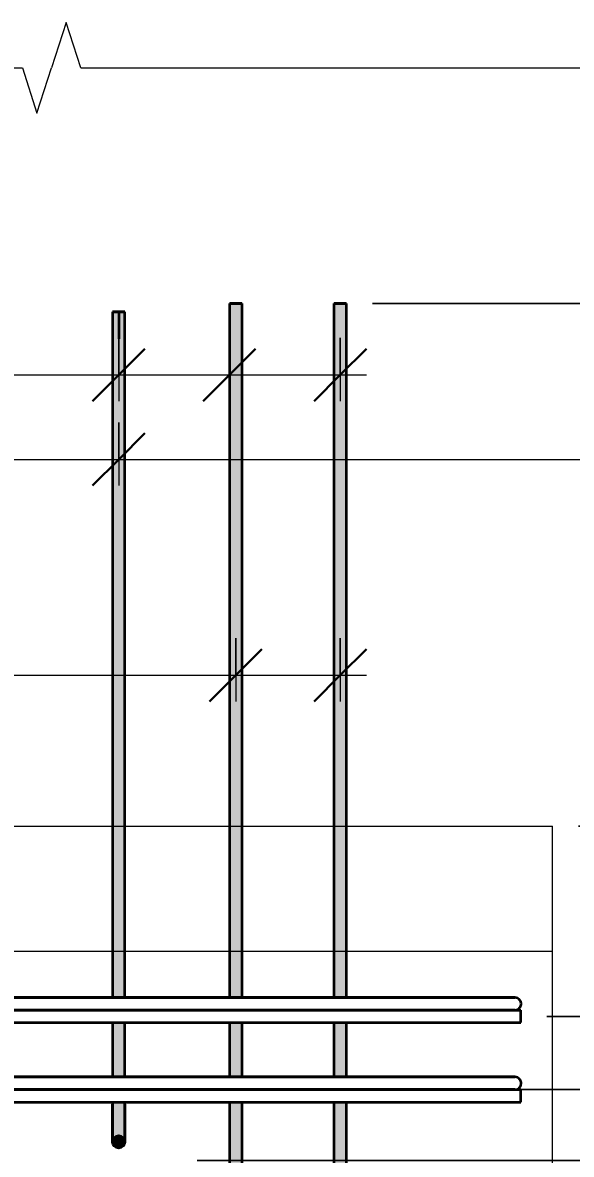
# Model space of a CAD drawing. Header units: millimetres. Extents: x -2461 to 50011, y -6221 to 38236.
# Drawn here: x 48808 to 49333, y 2726 to 3808 of the extents above; entities that cross this region are included whole.
import ezdxf

# ---------------------------------------------------------------- set-up
doc = ezdxf.new("R2010")
doc.units = ezdxf.units.MM
for name, color, linetype, lineweight in [('AA_Dim', 7, 'Continuous', 9), ('AA_Dim-25', 7, 'Continuous', 9), ('AA_Oformlenie', 7, 'Continuous', 9), ('AA_Vinoska', 7, 'Continuous', 9), ('AF_Perekritie_Опалубка', 253, 'Continuous', 18), ('AF_Stena_Опалубка', 253, 'Continuous', 18), ('KR_Armatura_Tonkie', 7, 'Continuous', 20)]:
    doc.layers.add(name, color=color, linetype=linetype, lineweight=lineweight)
doc.styles.add('ISOCPEUR_10', font='isocpeur.ttf', dxfattribs={"width": 0.9, "height": 62.5})
doc.styles.add('ISOCPEUR_11', font='isocpeur.ttf', dxfattribs={"width": 0.85, "height": 62.5})
doc.styles.add('ISOCPEUR_12', font='isocpeur.ttf', dxfattribs={"width": 0.8, "height": 62.5})
doc.dimstyles.new('05_Округл_5мм__прозр__2', dxfattribs={"dimscale": 304.8, "dimtxt": 62.248823, "dimasz": 0.139436, "dimexe": 0.123031, "dimexo": 0.082021, "dimgap": 0.008202, "dimtad": 1, "dimdec": 0, "dimrnd": 5, "dimdsep": 46, "dimtxsty": 'ISOCPEUR_10', "dimblk1": 'OBLIQUE', "dimblk2": 'OBLIQUE', "dimsah": 1, "dimcen": 0.09, "dimdle": 0.123031, "dimazin": 0, "dimtfac": 1, "dimtdec": 4, "dimtix": 1, "dimtmove": 1, "dimatfit": 3, "dimfxl": 1, "dimtvp": 1, "dimtolj": 1, "dimtzin": 0, "dimlwd": 18, "dimlwe": 18, "dimarcsym": 2})
doc.dimstyles.new('05_Округл_5мм__прозр__3', dxfattribs={"dimscale": 304.8, "dimtxt": 62.248823, "dimasz": 0.139436, "dimexe": 0.123031, "dimexo": 0.082021, "dimgap": 0.008202, "dimtad": 1, "dimdec": 0, "dimrnd": 5, "dimdsep": 46, "dimtxsty": 'ISOCPEUR_10', "dimblk1": 'OBLIQUE', "dimblk2": 'OBLIQUE', "dimsah": 1, "dimcen": 0.09, "dimdle": 0.123031, "dimazin": 0, "dimtfac": 1, "dimtdec": 4, "dimtix": 1, "dimtmove": 0, "dimatfit": 3, "dimfxl": 1, "dimtvp": 1, "dimtolj": 1, "dimtzin": 0, "dimlwd": 18, "dimlwe": 18, "dimarcsym": 2})
doc.dimstyles.new('10_Раскладка_арматуры_с_засечками_1', dxfattribs={"dimscale": 304.8, "dimtxt": 0.18, "dimasz": 0.164042, "dimexe": 0.082021, "dimexo": 0, "dimgap": 0, "dimtad": 1, "dimdec": 3, "dimrnd": 0.001, "dimdsep": 46, "dimtxsty": 'ISOCPEUR_12', "dimblk1": 'OBLIQUE', "dimblk2": 'OBLIQUE', "dimsah": 1, "dimcen": 0.09, "dimdle": 0.082021, "dimazin": 0, "dimtfac": 1, "dimtdec": 4, "dimtix": 1, "dimtmove": 0, "dimatfit": 3, "dimfxl": 1, "dimtvp": 1, "dimtolj": 1, "dimtzin": 0, "dimlwd": 18, "dimlwe": 18, "dimarcsym": 2})
doc.dimstyles.new('10_Раскладка_арматуры_с_засечками_3', dxfattribs={"dimscale": 304.8, "dimtxt": 0.18, "dimasz": 0.164042, "dimexe": 0.082021, "dimexo": 0, "dimgap": 0, "dimtad": 1, "dimdec": 3, "dimrnd": 0.001, "dimdsep": 46, "dimtxsty": 'ISOCPEUR_11', "dimblk1": 'OBLIQUE', "dimblk2": 'OBLIQUE', "dimsah": 1, "dimcen": 0.09, "dimdle": 0.082021, "dimazin": 0, "dimtfac": 1, "dimtdec": 4, "dimtix": 1, "dimtmove": 0, "dimatfit": 3, "dimfxl": 1, "dimtvp": 1, "dimtolj": 1, "dimtzin": 0, "dimlwd": 18, "dimlwe": 18, "dimarcsym": 2})
doc.dimstyles.new('10_Раскладка_арматуры_с_засечками_4', dxfattribs={"dimscale": 304.8, "dimtxt": 0.18, "dimasz": 0.164042, "dimexe": 0.082021, "dimexo": 0, "dimgap": 0, "dimtad": 1, "dimdec": 3, "dimrnd": 0.001, "dimdsep": 46, "dimtxsty": 'ISOCPEUR_11', "dimblk1": 'OBLIQUE', "dimblk2": 'OBLIQUE', "dimsah": 1, "dimcen": 0.09, "dimdle": 0.082021, "dimazin": 0, "dimtfac": 1, "dimtdec": 4, "dimtix": 1, "dimtmove": 2, "dimatfit": 3, "dimfxl": 1, "dimtvp": 1, "dimtolj": 1, "dimtzin": 0, "dimlwd": 18, "dimlwe": 18, "dimarcsym": 2})

# ---------------------------------------------------------------- blocks, each defined once
blk = doc.blocks.new('350_Стержень П торец СК-СГ _НесАрм_РабПлоск_ - 350_Стержень П торец СК-СГ _НесАрм_РабПлоск_-V26-Схема обрамления отверстия 1500х1050 _h_')
at = {"layer": 'KR_Armatura_Tonkie', "lineweight": 35}
h = blk.add_hatch(color=256, dxfattribs=at)
h.paths.add_polyline_path([(-32696.6, 2774), (-32695, 2774), (-32695, 2776), (-32701, 2776), (-32700.8, 2774), (-32698, 2774)])
h.paths.add_polyline_path([(-32695, 2800), (-32695, 2852), (-32701, 2852), (-32700.8, 2800), (-32696.5, 2800)])
h.paths.add_polyline_path([(-32695, 2876), (-32695, 3532), (-32701, 3532), (-32700.7, 2876), (-32696.3, 2876)])
h = blk.add_hatch(color=256, dxfattribs=at)
h.paths.add_polyline_path([(-32689, 2774), (-32689.2, 2776), (-32695, 2776), (-32695, 2774), (-32689.2, 2774)])
h.paths.add_polyline_path([(-32695, 2800), (-32689, 2800), (-32689.2, 2852), (-32695, 2852), (-32695, 2801.2)])
h.paths.add_polyline_path([(-32695, 2876), (-32689, 2876), (-32689.2, 3532), (-32695, 3532), (-32695, 2917.8)])
for points in [[(-32700.9, 2738.5), (-32700.4, 2740.5), (-32699.8, 2741.5), (-32698.4, 2742.9), (-32698, 2743.2), (-32696, 2743.9), (-32695, 2744), (-32695, 2774), (-32701, 2774), (-32700.9, 2749.7), (-32700.9, 2744.3), (-32700.8, 2741.6), (-32701, 2739.1)], [(-32689, 2738), (-32689.1, 2743.2), (-32689, 2743.9), (-32689.1, 2757.5), (-32689.6, 2766.2), (-32689.2, 2774), (-32695, 2774), (-32695, 2744), (-32693.4, 2743.8), (-32691.6, 2742.9), (-32690.2, 2741.5), (-32689.6, 2740.4), (-32689.2, 2739.6), (-32689, 2738.1)], [(-32695, 2732), (-32693.4, 2732.2), (-32692, 2732.8), (-32690.8, 2733.8), (-32689.8, 2735), (-32689.2, 2736.4), (-32689, 2738), (-32689.2, 2739.6), (-32689.8, 2741), (-32691.6, 2742.9), (-32692, 2743.2), (-32693.4, 2743.8), (-32696, 2743.9), (-32696.6, 2743.8), (-32698.4, 2742.9), (-32699.2, 2742.2), (-32700.2, 2741), (-32700.8, 2739.6), (-32701, 2738), (-32700.8, 2736.4), (-32700.2, 2735), (-32699.2, 2733.8), (-32698, 2732.8), (-32696, 2732.1)], [(-32700.9, 2740.6), (-32700.9, 2743.9), (-32701, 2742.8), (-32700.9, 2741)]]:
    blk.add_hatch(color=256, dxfattribs=at).paths.add_polyline_path(points)
h = blk.add_hatch(color=256, dxfattribs=at)
h.paths.add_polyline_path([(-32689.2, 2740.4), (-32689.1, 2742.3), (-32689.2, 2740.9)])
h.paths.add_polyline_path([(-32689.3, 2760.4), (-32689.2, 2772), (-32689.6, 2765.7), (-32689.6, 2764.1), (-32689.4, 2760.9)])
at = {"layer": 'AA_Oformlenie'}
for start, end in [(90, 270), (270, 90)]:
    blk.add_arc((-32695, 2738), 6, start, end, dxfattribs=at)
at = {"layer": 'KR_Armatura_Tonkie', "lineweight": 35}
for p, q in [((-32701, 3532), (-32701, 2876)), ((-32701, 3532), (-32695, 3532)), ((-32695, 3532), (-32700.8, 3532)), ((-32695, 3532), (-32700.8, 3532)), ((-32700.8, 3532), (-32695, 3532)), ((-32695, 3532), (-32689, 3532)), ((-32689.2, 3532), (-32695, 3532)), ((-32695, 3532), (-32689.2, 3532)), ((-32689.2, 3532), (-32695, 3532)), ((-32695, 3532), (-32695, 3506)), ((-32695, 3532), (-32695, 3506)), ((-32689, 2876), (-32689, 3532)), ((-32701, 2852), (-32701, 2800)), ((-32689, 2800), (-32689, 2852)), ((-32701, 2776), (-32701, 2774)), ((-32689, 2774), (-32689, 2776))]:
    blk.add_line(p, q, dxfattribs=at)
at = {"layer": 'KR_Armatura_Tonkie', "lineweight": 35, "flags": 128}
for points in [[(-32701, 2774), (-32701, 2762.3), (-32701, 2751.8), (-32701, 2743.8), (-32701, 2739.1), (-32701, 2738)], [(-32701, 2738), (-32701, 2740), (-32701, 2745.6), (-32701, 2754.4), (-32701, 2765.3), (-32701, 2774)], [(-32689, 2738), (-32689, 2740), (-32689, 2745.6), (-32689, 2754.4), (-32689, 2765.3), (-32689, 2774)], [(-32689, 2774), (-32689, 2762.3), (-32689, 2751.8), (-32689, 2743.8), (-32689, 2739.1), (-32689, 2738)]]:
    blk.add_lwpolyline(points, dxfattribs=at)
at = {"layer": 'KR_Armatura_Tonkie', "lineweight": 35}
blk.add_circle((-32695, 2738), 6, dxfattribs=at)
blk = doc.blocks.new('350_Стержень верт с удлинением концов _НесАрм_РабПлоск_ - 350_Стержень верт с удлинением концов _НесАрм_РабПлоск_-4140946-Схема обрамления отверстия 1500х1050 _h_')
at = {"layer": 'KR_Armatura_Tonkie', "lineweight": 35}
h = blk.add_hatch(color=256, dxfattribs=at)
h.paths.add_polyline_path([(-32483, 1170), (-32477, 1170), (-32477.2, 1514), (-32489, 1514), (-32488.8, 1170), (-32484.6, 1170)])
h.paths.add_polyline_path([(-32483, 1538), (-32477, 1538), (-32477.2, 1602), (-32489, 1602), (-32488.8, 1538), (-32483.2, 1538)])
h.paths.add_polyline_path([(-32483, 1626), (-32477, 1626), (-32477.2, 1714), (-32489, 1714), (-32488.8, 1626), (-32483.3, 1626)])
h.paths.add_polyline_path([(-32478.8, 1726), (-32477, 1726), (-32477.2, 1814), (-32489, 1814), (-32488.8, 1726), (-32479, 1726)])
h.paths.add_polyline_path([(-32478.8, 1826), (-32477, 1826), (-32477.2, 2014), (-32489, 2014), (-32488.8, 1826), (-32479.1, 1826)])
h.paths.add_polyline_path([(-32478.8, 2026), (-32477, 2026), (-32477.2, 2214), (-32489, 2214), (-32488.8, 2026), (-32479.2, 2026)])
h.paths.add_polyline_path([(-32482.1, 2226), (-32477, 2226), (-32477.2, 2414), (-32489, 2414), (-32488.8, 2226), (-32483, 2226)])
h.paths.add_polyline_path([(-32478.8, 2426), (-32477, 2426), (-32477.2, 2614), (-32489, 2614), (-32488.8, 2426), (-32479.4, 2426)])
h.paths.add_polyline_path([(-32478.8, 2626), (-32477, 2626), (-32477.2, 2776), (-32489, 2776), (-32488.8, 2626), (-32479.5, 2626)])
h.paths.add_polyline_path([(-32482.5, 2800), (-32477, 2800), (-32477.2, 2852), (-32489, 2852), (-32488.8, 2800), (-32483, 2800)])
h.paths.add_polyline_path([(-32482.6, 2876), (-32477, 2876), (-32477.2, 3540), (-32489, 3540), (-32488.8, 2876), (-32483, 2876)])
for p, q in [((-32489, 3540), (-32489, 2876)), ((-32489, 3540), (-32477, 3540)), ((-32477.2, 3540), (-32488.8, 3540)), ((-32477, 2876), (-32477, 3540)), ((-32489, 2852), (-32489, 2800)), ((-32477, 2800), (-32477, 2852)), ((-32489, 2776), (-32489, 2626)), ((-32477, 2626), (-32477, 2776))]:
    blk.add_line(p, q, dxfattribs=at)
blk = doc.blocks.new('350_Стержень верт с удлинением концов _НесАрм_РабПлоск_ - 350_Стержень верт с удлинением концов _НесАрм_РабПлоск_-V27-Схема обрамления отверстия 1500х1050 _h_')
at = {"layer": 'KR_Armatura_Tonkie', "lineweight": 35}
for p, q in [((-32489, 3540), (-32489, 2876)), ((-32488.8, 3540), (-32477.2, 3540)), ((-32477.2, 3540), (-32488.8, 3540)), ((-32477, 2876), (-32477, 3540)), ((-32489, 2852), (-32489, 2800)), ((-32477, 2800), (-32477, 2852)), ((-32489, 2776), (-32489, 2626)), ((-32477, 2626), (-32477, 2776))]:
    blk.add_line(p, q, dxfattribs=at)
blk = doc.blocks.new('350_Стержень верт с удлинением концов _НесАрм_РабПлоск_ - 350_Стержень верт с удлинением концов _НесАрм_РабПлоск_-V28-Схема обрамления отверстия 1500х1050 _h_')
at = {"layer": 'KR_Armatura_Tonkie', "lineweight": 35}
h = blk.add_hatch(color=256, dxfattribs=at)
h.paths.add_polyline_path([(-32583, 1170), (-32577, 1170), (-32577.2, 1514), (-32589, 1514), (-32588.8, 1170), (-32584.6, 1170)])
h.paths.add_polyline_path([(-32581.7, 1538), (-32577, 1538), (-32577.2, 1602), (-32589, 1602), (-32588.8, 1538), (-32583, 1538)])
h.paths.add_polyline_path([(-32581.7, 1626), (-32577, 1626), (-32577.2, 1714), (-32589, 1714), (-32588.8, 1626), (-32583, 1626)])
h.paths.add_polyline_path([(-32581.8, 1726), (-32577, 1726), (-32577.2, 1814), (-32589, 1814), (-32588.8, 1726), (-32583, 1726)])
h.paths.add_polyline_path([(-32577.4, 1826), (-32577, 1826), (-32577.2, 2014), (-32589, 2014), (-32588.8, 1826), (-32577.5, 1826)])
h.paths.add_polyline_path([(-32582, 2026), (-32577, 2026), (-32577.2, 2214), (-32589, 2214), (-32588.8, 2026), (-32583, 2026)])
h.paths.add_polyline_path([(-32577.2, 2226), (-32577, 2226), (-32577.2, 2414), (-32589, 2414), (-32588.8, 2226), (-32577.5, 2226)])
h.paths.add_polyline_path([(-32577.2, 2426), (-32577, 2426), (-32577.2, 2614), (-32589, 2614), (-32588.8, 2426), (-32577.5, 2426)])
h.paths.add_polyline_path([(-32577.5, 2626), (-32577, 2626), (-32577.2, 2776), (-32589, 2776), (-32588.8, 2626), (-32577.6, 2626)])
h.paths.add_polyline_path([(-32583, 2800), (-32577, 2800), (-32577.2, 2852), (-32589, 2852), (-32588.8, 2800), (-32584.1, 2800)])
h.paths.add_polyline_path([(-32583, 2876), (-32577, 2876), (-32577.2, 3540), (-32589, 3540), (-32588.8, 2876), (-32584.1, 2876)])
for p, q in [((-32589, 3540), (-32589, 2876)), ((-32589, 3540), (-32577, 3540)), ((-32577.2, 3540), (-32588.8, 3540)), ((-32577, 2876), (-32577, 3540)), ((-32589, 2852), (-32589, 2800)), ((-32577, 2800), (-32577, 2852)), ((-32589, 2776), (-32589, 2626.3)), ((-32577, 2626), (-32577, 2776))]:
    blk.add_line(p, q, dxfattribs=at)
blk = doc.blocks.new('350_Стержень верт с удлинением концов _НесАрм_РабПлоск_ - 350_Стержень верт с удлинением концов _НесАрм_РабПлоск_-V29-Схема обрамления отверстия 1500х1050 _h_')
at = {"layer": 'KR_Armatura_Tonkie', "lineweight": 35}
for p, q in [((-32589, 3540), (-32589, 2876)), ((-32588.8, 3540), (-32577.2, 3540)), ((-32577.2, 3540), (-32588.8, 3540)), ((-32577, 2876), (-32577, 3540)), ((-32589, 2852), (-32589, 2800)), ((-32577, 2800), (-32577, 2852)), ((-32589, 2776), (-32589, 2626.3)), ((-32577, 2626), (-32577, 2776))]:
    blk.add_line(p, q, dxfattribs=at)
blk = doc.blocks.new('011_Прямоугольник обрыва _ЭлУзла_ - 011_Прямоугольник обрыва _ЭлУзла_-4156951-Схема обрамления отверстия 1500х1050 _h_')
at = {"layer": 'AA_Oformlenie'}
for p, q in [((-34010.1, 3765.2), (-32786.9, 3765.2)), ((-32731.3, 3765.2), (-32120, 3765.2))]:
    blk.add_line(p, q, dxfattribs=at)
blk = doc.blocks.new('DIMBLOCK170-Схема обрамления отверстия 1500х1050 _h_')
at = {"layer": 'AA_Dim-25', "lineweight": 18}
for p, q in [((49635.2, 3577.5), (49635.2, 3040)), ((49142.6, 3540), (49672.7, 3540)), ((49635.2, 3540), (49142.6, 3540)), ((49339.6, 3040), (49672.7, 3040)), ((49635.2, 3040), (49339.6, 3040))]:
    blk.add_line(p, q, dxfattribs=at)
at = {"layer": 'AA_Dim-25', "lineweight": 30}
for p, q in [((49635.2, 3540), (49613.9, 3561.2)), ((49635.2, 3540), (49656.4, 3518.7)), ((49635.2, 3040), (49613.9, 3061.3)), ((49635.2, 3040), (49656.4, 3018.8))]:
    blk.add_line(p, q, dxfattribs=at)
at = {"layer": 'AA_Dim-25', "color": 0, "lineweight": 18, "insert": (49551, 3230.7), "char_height": 62.5, "width": 142.215, "attachment_point": 1, "rotation": 90, "line_spacing_factor": 1.149209, "style": 'ISOCPEUR_10'}
blk.add_mtext('500', dxfattribs=at)
blk = doc.blocks.new('_Oblique')
at = {"color": 0, "linetype": 'ByBlock', "lineweight": -2}
blk.add_line((-0.5, -0.5), (0.5, 0.5), dxfattribs=at)
blk = doc.blocks.new('DIMBLOCK171-Схема обрамления отверстия 1500х1050 _h_')
at = {"layer": 'AA_Dim-25', "lineweight": 30}
for p, q in [((49635.2, 3040), (49613.9, 3061.3)), ((49635.2, 3040), (49656.4, 3018.8)), ((49635.2, 2858), (49613.9, 2879.2)), ((49635.2, 2858), (49656.4, 2836.7))]:
    blk.add_line(p, q, dxfattribs=at)
at = {"layer": 'AA_Dim-25', "lineweight": 18}
for p, q in [((49339.6, 3040), (49672.7, 3040)), ((49635.2, 3040), (49339.6, 3040)), ((49635.2, 3040), (49635.2, 2858)), ((49309.3, 2858), (49672.7, 2858)), ((49635.2, 2858), (49309.3, 2858))]:
    blk.add_line(p, q, dxfattribs=at)
at = {"layer": 'AA_Dim-25', "color": 0, "lineweight": 18, "insert": (49551, 2895.1), "char_height": 62.5, "width": 129.286, "attachment_point": 1, "rotation": 90, "line_spacing_factor": 1.149209, "style": 'ISOCPEUR_10'}
blk.add_mtext('180', dxfattribs=at)
blk = doc.blocks.new('DIMBLOCK172-Схема обрамления отверстия 1500х1050 _h_')
at = {"layer": 'AA_Dim-25', "lineweight": 18}
for p, q in [((49762.7, 2958.1), (49762.7, 2854.1)), ((49309.3, 2858), (49672.7, 2858)), ((49635.2, 2858), (49309.3, 2858)), ((49635.2, 2858), (49635.2, 2788)), ((49762.7, 2854.1), (49635.2, 2823)), ((49267.7, 2788), (49672.7, 2788)), ((49635.2, 2788), (49267.7, 2788))]:
    blk.add_line(p, q, dxfattribs=at)
at = {"layer": 'AA_Dim-25', "lineweight": 30}
for p, q in [((49635.2, 2858), (49613.9, 2879.2)), ((49635.2, 2858), (49656.4, 2836.7)), ((49635.2, 2788), (49613.9, 2809.2)), ((49635.2, 2788), (49656.4, 2766.7))]:
    blk.add_line(p, q, dxfattribs=at)
at = {"layer": 'AA_Dim-25', "color": 0, "lineweight": 18, "insert": (49678.5, 2879.1), "char_height": 62.5, "width": 94.81, "attachment_point": 1, "rotation": 90, "line_spacing_factor": 1.149209, "style": 'ISOCPEUR_10'}
blk.add_mtext('70', dxfattribs=at)
blk = doc.blocks.new('DIMBLOCK173-Схема обрамления отверстия 1500х1050 _h_')
at = {"layer": 'AA_Dim-25', "lineweight": 30}
for p, q in [((49635.2, 2788), (49613.9, 2809.2)), ((49635.2, 2788), (49656.4, 2766.7)), ((49635.2, 2720), (49613.9, 2741.2)), ((49635.2, 2720), (49656.4, 2698.7))]:
    blk.add_line(p, q, dxfattribs=at)
at = {"layer": 'AA_Dim-25', "lineweight": 18}
for p, q in [((49267.7, 2788), (49672.7, 2788)), ((49635.2, 2788), (49267.7, 2788)), ((49635.2, 2788), (49635.2, 2682.5)), ((49635.2, 2731.9), (49635.2, 2754)), ((49635.2, 2627.9), (49635.2, 2731.9)), ((48974.6, 2720), (49672.7, 2720)), ((49635.2, 2720), (48974.6, 2720))]:
    blk.add_line(p, q, dxfattribs=at)
at = {"layer": 'AA_Dim-25', "color": 0, "lineweight": 18, "insert": (49551, 2627.9), "char_height": 62.5, "width": 94.81, "attachment_point": 1, "rotation": 90, "line_spacing_factor": 1.149209, "style": 'ISOCPEUR_10'}
blk.add_mtext('70', dxfattribs=at)
blk = doc.blocks.new('DIMBLOCK182-Схема обрамления отверстия 1500х1050 _h_')
at = {"layer": 'AA_Dim-25', "lineweight": 18}
for p, q in [((48699.6, 3506.9), (48699.6, 3446.5)), ((48699.6, 3471.5), (48699.6, 3506.9)), ((48899.6, 3506.9), (48899.6, 3446.5)), ((48899.6, 3471.5), (48899.6, 3506.9)), ((48699.6, 3471.5), (48899.6, 3471.5))]:
    blk.add_line(p, q, dxfattribs=at)
at = {"layer": 'AA_Dim-25', "lineweight": 30}
for p, q in [((48699.6, 3471.5), (48724.6, 3496.5)), ((48899.6, 3471.5), (48924.6, 3496.5)), ((48699.6, 3471.5), (48674.6, 3446.5)), ((48899.6, 3471.5), (48874.6, 3446.5))]:
    blk.add_line(p, q, dxfattribs=at)
blk = doc.blocks.new('DIMBLOCK183-Схема обрамления отверстия 1500х1050 _h_')
at = {"layer": 'AA_Dim-25', "lineweight": 18}
for p, q in [((48899.6, 3506.9), (48899.6, 3446.5)), ((48899.6, 3471.5), (48899.6, 3506.9)), ((49005.6, 3506.9), (49005.6, 3446.5)), ((49005.6, 3471.5), (49005.6, 3506.9)), ((48899.6, 3471.5), (49005.6, 3471.5))]:
    blk.add_line(p, q, dxfattribs=at)
at = {"layer": 'AA_Dim-25', "lineweight": 30}
for p, q in [((48899.6, 3471.5), (48924.6, 3496.5)), ((49005.6, 3471.5), (49030.6, 3496.5)), ((48899.6, 3471.5), (48874.6, 3446.5)), ((49005.6, 3471.5), (48980.6, 3446.5))]:
    blk.add_line(p, q, dxfattribs=at)
blk = doc.blocks.new('DIMBLOCK184-Схема обрамления отверстия 1500х1050 _h_')
at = {"layer": 'AA_Dim-25', "lineweight": 18}
for p, q in [((49005.6, 3506.9), (49005.6, 3446.5)), ((49005.6, 3471.5), (49005.6, 3506.9)), ((49111.6, 3506.9), (49111.6, 3446.5)), ((49111.6, 3471.5), (49111.6, 3506.9)), ((49005.6, 3471.5), (49136.6, 3471.5))]:
    blk.add_line(p, q, dxfattribs=at)
at = {"layer": 'AA_Dim-25', "lineweight": 30}
for p, q in [((49005.6, 3471.5), (49030.6, 3496.5)), ((49111.6, 3471.5), (49136.6, 3496.5)), ((49005.6, 3471.5), (48980.6, 3446.5)), ((49111.6, 3471.5), (49086.6, 3446.5))]:
    blk.add_line(p, q, dxfattribs=at)
blk = doc.blocks.new('DIMBLOCK199-Схема обрамления отверстия 1500х1050 _h_')
at = {"layer": 'AA_Dim-25', "lineweight": 18}
for p, q in [((47387.6, 3219.7), (47387.6, 3159.3)), ((47387.6, 3184.3), (47387.6, 3219.7)), ((49011.6, 3219.7), (49011.6, 3159.3)), ((49011.6, 3184.3), (49011.6, 3219.7)), ((47387.6, 3184.3), (49011.6, 3184.3))]:
    blk.add_line(p, q, dxfattribs=at)
at = {"layer": 'AA_Dim-25', "lineweight": 30}
for p, q in [((47387.6, 3184.3), (47412.6, 3209.3)), ((49011.6, 3184.3), (49036.6, 3209.3)), ((47387.6, 3184.3), (47362.6, 3159.3)), ((49011.6, 3184.3), (48986.6, 3159.3))]:
    blk.add_line(p, q, dxfattribs=at)
blk = doc.blocks.new('DIMBLOCK200-Схема обрамления отверстия 1500х1050 _h_')
at = {"layer": 'AA_Dim-25', "lineweight": 18}
for p, q in [((49011.6, 3219.7), (49011.6, 3159.3)), ((49011.6, 3184.3), (49011.6, 3219.7)), ((49111.6, 3219.7), (49111.6, 3159.3)), ((49111.6, 3184.3), (49111.6, 3219.7)), ((49011.6, 3184.3), (49136.6, 3184.3))]:
    blk.add_line(p, q, dxfattribs=at)
at = {"layer": 'AA_Dim-25', "lineweight": 30}
for p, q in [((49011.6, 3184.3), (49036.6, 3209.3)), ((49111.6, 3184.3), (49136.6, 3209.3)), ((49011.6, 3184.3), (48986.6, 3159.3)), ((49111.6, 3184.3), (49086.6, 3159.3))]:
    blk.add_line(p, q, dxfattribs=at)
blk = doc.blocks.new('DIMBLOCK224-Схема обрамления отверстия 1500х1050 _h_')
at = {"layer": 'AA_Dim-25', "lineweight": 18}
for p, q in [((48699.6, 3426.1), (48699.6, 3365.7)), ((48699.6, 3390.7), (48699.6, 3426.1)), ((48899.6, 3426.1), (48899.6, 3365.7)), ((48899.6, 3390.7), (48899.6, 3426.1)), ((48699.6, 3390.7), (48924.6, 3390.7))]:
    blk.add_line(p, q, dxfattribs=at)
at = {"layer": 'AA_Dim-25', "lineweight": 30}
for p, q in [((48699.6, 3390.7), (48724.6, 3415.7)), ((48899.6, 3390.7), (48924.6, 3415.7)), ((48699.6, 3390.7), (48674.6, 3365.7)), ((48899.6, 3390.7), (48874.6, 3365.7))]:
    blk.add_line(p, q, dxfattribs=at)

msp = doc.modelspace()

# ---------------------------------------------------------------- linework, layer by layer
at = {"layer": 'AA_Vinoska'}
for p, q in [((48849.27, 3808.4847), (48835.1928, 3765.1596)), ((48863.3472, 3765.1596), (48849.27, 3808.4847)), ((48807.6928, 3765.1596), (48821.4428, 3721.8583)), ((48821.4428, 3721.8583), (48835.1928, 3765.1596)), ((48898.282, 3390.5445), (49661.1458, 3390.5445))]:
    msp.add_line(p, q, dxfattribs=at)
at = {"layer": 'AF_Perekritie_Опалубка', "lineweight": 20}
for p, q in [((47084.619, 3040), (49314.619, 3040)), ((49314.619, 2920), (49314.619, 3040)), ((49314.619, 2920), (47084.619, 2920))]:
    msp.add_line(p, q, dxfattribs=at)
at = {"layer": 'AF_Stena_Опалубка', "lineweight": 20}
for p, q in [((49314.619, 2920), (47284.619, 2920)), ((49314.619, 1000), (49314.619, 2920))]:
    msp.add_line(p, q, dxfattribs=at)
at = {"layer": 'KR_Armatura_Tonkie', "lineweight": 35}
for p, q in [((48364.7214, 2876), (49242.7214, 2876)), ((49242.7214, 2876), (48364.7214, 2876)), ((49242.7214, 2876), (49278.7214, 2876)), ((49278.7214, 2876), (49242.7214, 2876)), ((47114.285, 2864), (49284.285, 2864)), ((47114.285, 2864), (49284.285, 2864)), ((47324.285, 2864), (49184.285, 2864)), ((48364.7214, 2864), (49242.7214, 2864)), ((49242.7214, 2864), (48364.7214, 2864)), ((49242.7214, 2864), (49278.7214, 2864)), ((49278.7214, 2864), (49242.7214, 2864)), ((49284.285, 2852), (49284.285, 2864)), ((49284.285, 2852), (49284.285, 2864)), ((47114.285, 2852), (49284.285, 2852)), ((47114.285, 2852), (49284.285, 2852)), ((47324.285, 2852), (49184.285, 2852)), ((48364.7214, 2800), (49242.7214, 2800)), ((49242.7214, 2800), (48364.7214, 2800)), ((49242.7214, 2800), (49278.7214, 2800)), ((49278.7214, 2800), (49242.7214, 2800)), ((47114.285, 2788), (49284.285, 2788)), ((47114.285, 2788), (49284.285, 2788)), ((47324.285, 2788), (49184.285, 2788)), ((48364.7214, 2788), (49242.7214, 2788)), ((49242.7214, 2788), (48364.7214, 2788)), ((49242.7214, 2788), (49278.7214, 2788)), ((49278.7214, 2788), (49242.7214, 2788)), ((49284.285, 2776), (49284.285, 2788)), ((49284.285, 2776), (49284.285, 2788)), ((47114.285, 2776), (49284.285, 2776)), ((47114.285, 2776), (49284.285, 2776)), ((47324.285, 2776), (49184.285, 2776))]:
    msp.add_line(p, q, dxfattribs=at)
for centre in [(49278.7214, 2870), (49278.7214, 2870), (49278.7214, 2794), (49278.7214, 2794)]:
    msp.add_arc(centre, 6, 270, 90, dxfattribs=at)

# ---------------------------------------------------------------- block references
at = {"layer": 'AA_Oformlenie'}
msp.add_blockref('011_Прямоугольник обрыва _ЭлУзла_ - 011_Прямоугольник обрыва _ЭлУзла_-4156951-Схема обрамления отверстия 1500х1050 _h_', (81594.619, 0), dxfattribs=at)
at = {"layer": 'KR_Armatura_Tonkie', "lineweight": 35}
for name in ['350_Стержень верт с удлинением концов _НесАрм_РабПлоск_ - 350_Стержень верт с удлинением концов _НесАрм_РабПлоск_-V28-Схема обрамления отверстия 1500х1050 _h_', '350_Стержень верт с удлинением концов _НесАрм_РабПлоск_ - 350_Стержень верт с удлинением концов _НесАрм_РабПлоск_-V29-Схема обрамления отверстия 1500х1050 _h_', '350_Стержень верт с удлинением концов _НесАрм_РабПлоск_ - 350_Стержень верт с удлинением концов _НесАрм_РабПлоск_-4140946-Схема обрамления отверстия 1500х1050 _h_', '350_Стержень верт с удлинением концов _НесАрм_РабПлоск_ - 350_Стержень верт с удлинением концов _НесАрм_РабПлоск_-V27-Схема обрамления отверстия 1500х1050 _h_', '350_Стержень П торец СК-СГ _НесАрм_РабПлоск_ - 350_Стержень П торец СК-СГ _НесАрм_РабПлоск_-V26-Схема обрамления отверстия 1500х1050 _h_']:
    msp.add_blockref(name, (81594.619, 0), dxfattribs=at)

# ---------------------------------------------------------------- dimensions: what is measured, and where the dimension line sits
at = {"layer": 'AA_Dim', "lineweight": 18}
for base, p1, p2, override, picture, middle in [((49635.194, 3040), (49117.619, 3540), (49314.619, 3040), {"dimpost": '<>', "dimfxl": 537.409487}, 'DIMBLOCK170-Схема обрамления отверстия 1500х1050 _h_', (49601.444, 3290)), ((49635.194, 2858), (49314.619, 3040), (49284.285, 2858), {"dimpost": '<>', "dimfxl": 184.510608}, 'DIMBLOCK171-Схема обрамления отверстия 1500х1050 _h_', (49601.444, 2949))]:
    dim = msp.add_linear_dim(base=base, p1=p1, p2=p2, angle=90, dimstyle='05_Округл_5мм__прозр__3', override=override, dxfattribs=at)
    dim.commit()
    dim.dimension.update_dxf_attribs({"geometry": picture, "text_midpoint": middle})
for base, p1, p2, dimstyle, override, picture, middle in [((48899.619, 3471.5427), (48699.619, 3506.898), (48899.619, 3506.898), '10_Раскладка_арматуры_с_засечками_3', {"dimpost": '<>', "dimfxl": 200}, 'DIMBLOCK182-Схема обрамления отверстия 1500х1050 _h_', (48799.619, 3502.7927)), ((49005.619, 3471.5427), (48899.619, 3506.898), (49005.619, 3506.898), '10_Раскладка_арматуры_с_засечками_4', {"dimpost": '<>', "dimfxl": 106}, 'DIMBLOCK183-Схема обрамления отверстия 1500х1050 _h_', (48952.619, 3502.7927)), ((49111.619, 3471.5427), (49005.619, 3506.898), (49111.619, 3506.898), '10_Раскладка_арматуры_с_засечками_3', {"dimpost": '<>', "dimfxl": 106}, 'DIMBLOCK184-Схема обрамления отверстия 1500х1050 _h_', (49058.619, 3502.7927)), ((48899.619, 3390.7453), (48699.619, 3426.1007), (48899.619, 3426.1007), '10_Раскладка_арматуры_с_засечками_1', {"dimpost": '<>', "dimfxl": 200}, 'DIMBLOCK224-Схема обрамления отверстия 1500х1050 _h_', (48799.619, 3421.9953)), ((49011.619, 3184.3399), (47387.619, 3219.6952), (49011.619, 3219.6952), '10_Раскладка_арматуры_с_засечками_1', {"dimpost": '<>', "dimfxl": 1624}, 'DIMBLOCK199-Схема обрамления отверстия 1500х1050 _h_', (48199.619, 3215.5899)), ((49111.619, 3184.3399), (49011.619, 3219.6952), (49111.619, 3219.6952), '10_Раскладка_арматуры_с_засечками_1', {"dimpost": '<>', "dimfxl": 100}, 'DIMBLOCK200-Схема обрамления отверстия 1500х1050 _h_', (49061.619, 3215.5899))]:
    dim = msp.add_linear_dim(base=base, p1=p1, p2=p2, dimstyle=dimstyle, override=override, dxfattribs=at)
    dim.commit()
    dim.dimension.update_dxf_attribs({"geometry": picture, "text_midpoint": middle})
for base, p1, p2, override, picture, middle in [((49635.194, 2788), (49284.285, 2858), (49242.7214, 2788), {"dimpost": '<>', "dimfxl": 81.409661}, 'DIMBLOCK172-Схема обрамления отверстия 1500х1050 _h_', (49720.2072, 2926.5258)), ((49635.194, 2720), (49242.7214, 2788), (48949.619, 2720), {"dimpost": '<>', "dimfxl": 300.887091}, 'DIMBLOCK173-Схема обрамления отверстия 1500х1050 _h_', (49592.7072, 2675.307))]:
    dim = msp.add_linear_dim(base=base, p1=p1, p2=p2, angle=90, dimstyle='05_Округл_5мм__прозр__2', override=override, dxfattribs=at)
    dim.commit()
    dim.dimension.update_dxf_attribs({"geometry": picture, "text_midpoint": middle, "dimtype": 160, "text_rotation": 90})

doc.saveas('drawing.dxf')
